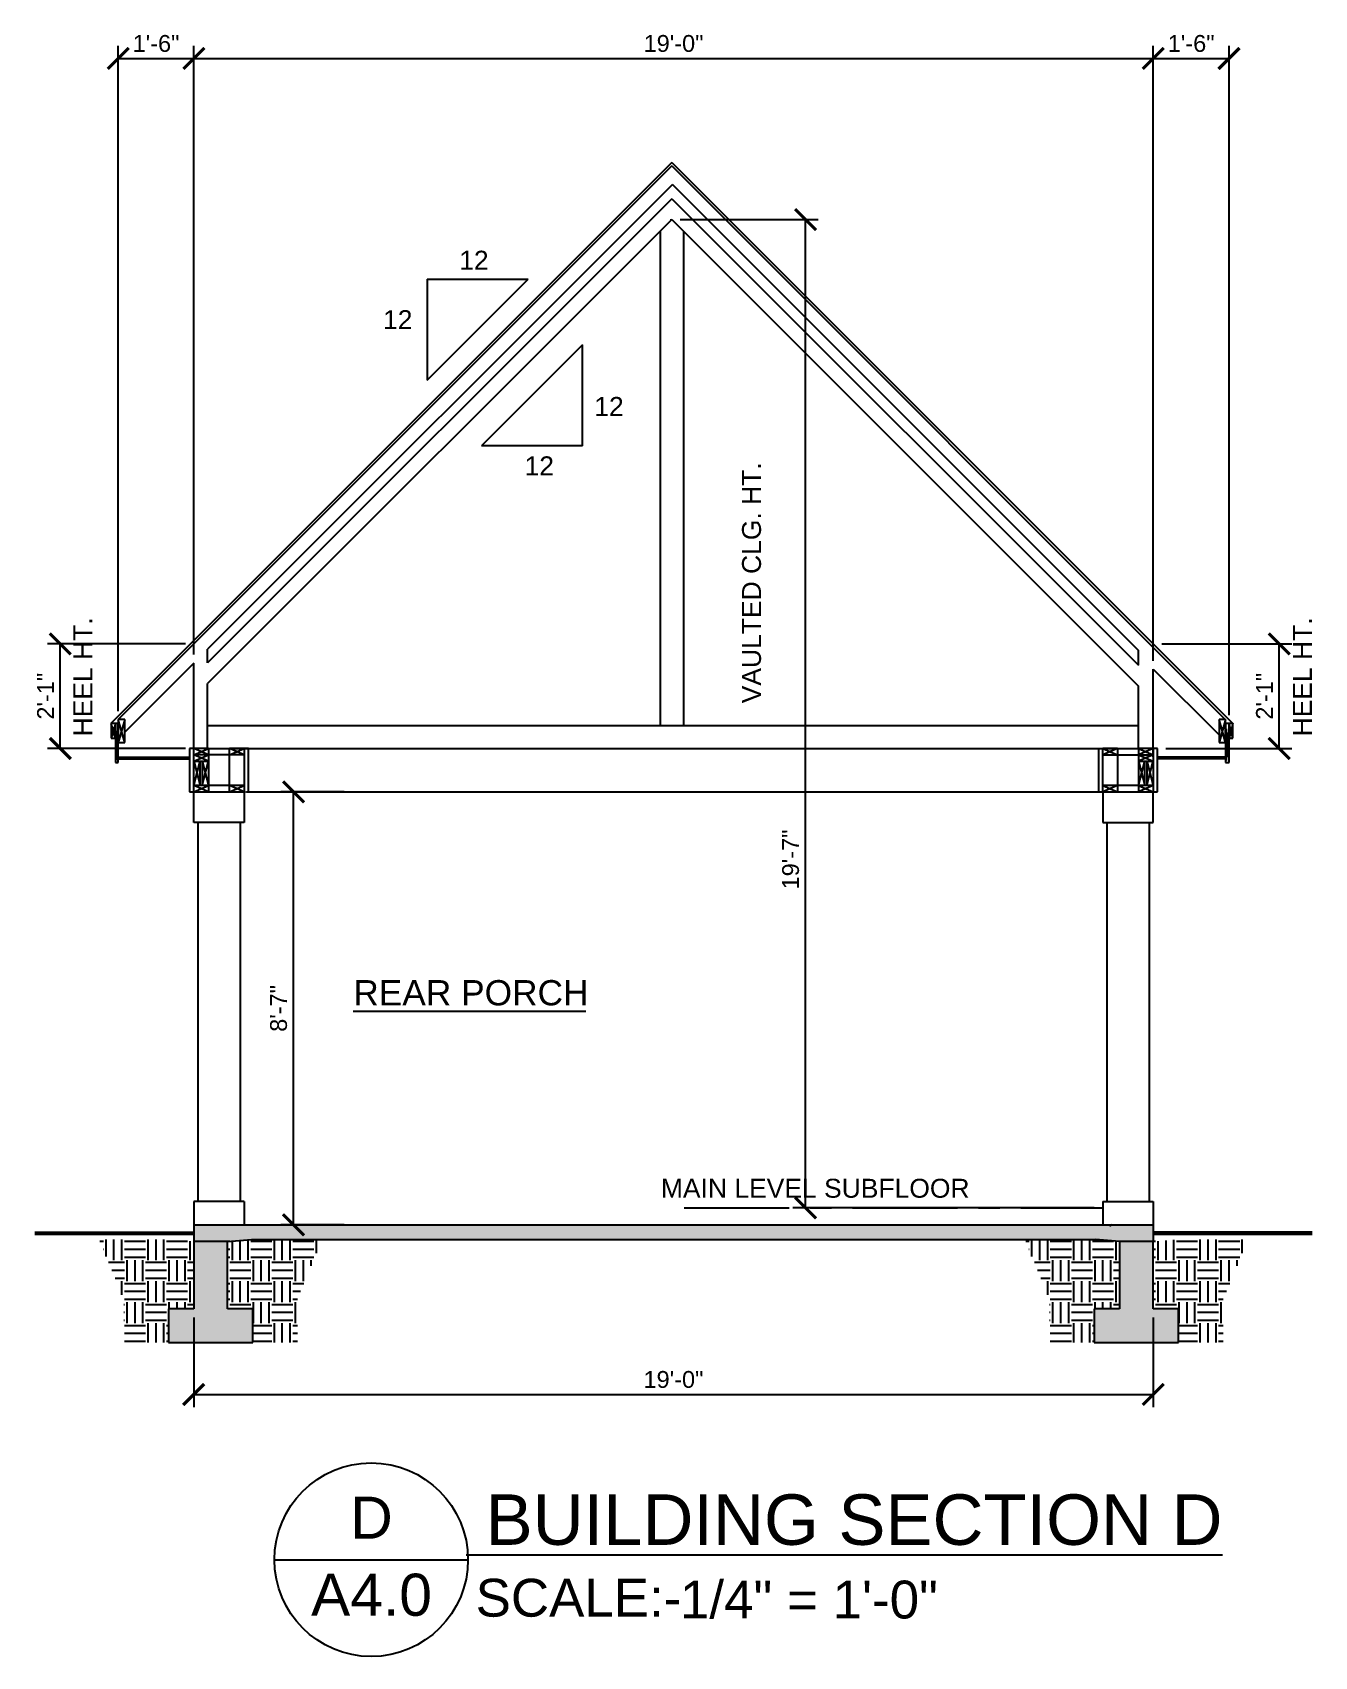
# Model space of a CAD drawing. Header units: inches. Extents: x -28708 to -16583, y 64755 to 66587.
# Drawn here: x -16887.3 to -16582.7, y 64792.2 to 65178.1 of the extents above; entities that cross this region are included whole.
import ezdxf
from ezdxf.enums import TextEntityAlignment as Align

# ---------------------------------------------------------------- set-up
doc = ezdxf.new("R2010")
doc.units = ezdxf.units.IN
doc.header["$LTSCALE"] = 20
doc.header["$MEASUREMENT"] = 0
for name, pattern in [('CENTER', [2, 1.25, -0.25, 0.25, -0.25]), ('HIDDEN', [0.375, 0.25, -0.125]), ('Solid', [0])]:
    doc.linetypes.add(name, pattern=pattern)
for name, color, linetype in [('BEAM', 1, 'HIDDEN'), ('BLOCKING', 2, 'Continuous'), ('CALLOUTS', 4, 'Continuous'), ('CEILING SECTION', 2, 'Continuous'), ('COLUMNS', 4, 'Continuous'), ('DIM', 2, 'Continuous'), ('ELEVATION LINES', 8, 'HIDDEN'), ('FOOTING', 5, 'Continuous'), ('GRADE LEVEL', 7, 'Continuous'), ('HATCH', 9, 'Continuous'), ('ROOF SECTION', 2, 'Continuous'), ('SLAB', 5, 'Continuous'), ('SYMBOLS', 7, 'Continuous'), ('TEXT', 3, 'Continuous')]:
    doc.layers.add(name, color=color, linetype=linetype)
doc.layers.add('SPDIMENSION', color=7, linetype='Continuous', lineweight=0)
doc.layers.add('SPSHAPE_OUTLINE', color=7, linetype='Continuous', lineweight=0)
doc.styles.add('0.25 INCH', font='arial.ttf', dxfattribs={"height": 4})
doc.styles.add('Arial', font='arial.ttf')
doc.dimstyles.new('0.25 INCH', dxfattribs={"dimtxt": 4, "dimasz": 5, "dimexe": 3, "dimexo": 2, "dimgap": 1.5, "dimtad": 1, "dimdec": 3, "dimzin": 3, "dimdsep": 46, "dimlunit": 4, "dimtxsty": '0.25 INCH', "dimblk": 'ARCHTICK', "dimcen": 0.09, "dimclrd": 95, "dimclre": 8, "dimclrt": 30, "dimadec": 0, "dimazin": 0, "dimtfac": 0.65, "dimtdec": 3, "dimtofl": 0, "dimtmove": 2, "dimatfit": 3, "dimfxl": 0.18, "dimfrac": 1, "dimtolj": 1, "dimtzin": 0, "dimlwd": -1, "dimlwe": -1, "dimarcsym": 0})
pattern_1 = [(90, (2793.913, 36.406), (-5, 5), [5, -5]), (90, (2792.038, 36.406), (-5, 5), [5, -5]), (90, (2790.163, 36.406), (-5, 5), [5, -5]), (180, (2789.538, 37.031), (-5, -5), [5, -5]), (180, (2789.538, 38.906), (-5, -5), [5, -5]), (180, (2789.538, 40.781), (-5, -5), [5, -5])]
pattern_2 = [(90, (3013.907, 36.406), (-5, 5), [5, -5]), (90, (3012.032, 36.406), (-5, 5), [5, -5]), (90, (3010.157, 36.406), (-5, 5), [5, -5]), (180, (3009.532, 37.031), (-5, -5), [5, -5]), (180, (3009.532, 38.906), (-5, -5), [5, -5]), (180, (3009.532, 40.781), (-5, -5), [5, -5])]

# ---------------------------------------------------------------- blocks, each defined once
blk = doc.blocks.new('_ArchTick')
at = {"color": 0, "linetype": 'ByBlock', "const_width": 0.15}
blk.add_lwpolyline([(-0.5, -0.5), (0.5, 0.5)], dxfattribs=at)
blk = doc.blocks.new('*D649')
at = {"layer": 'DEFPOINTS', "color": 0, "linetype": 'ByBlock', "lineweight": -2, "transparency": 16777216}
for p in [(-16849.01, 64874.78), (-16621.01, 64874.78), (-16621.01, 64854.46)]:
    blk.add_point(p, dxfattribs=at)
at = {"layer": 'DIM', "color": 8, "transparency": 16777216}
for p, q in [((-16849.01, 64872.78), (-16849.01, 64851.46)), ((-16621.01, 64872.78), (-16621.01, 64851.46))]:
    blk.add_line(p, q, dxfattribs=at)
at = {"layer": 'DIM', "color": 95, "transparency": 16777216}
blk.add_line((-16849.01, 64854.46), (-16621.01, 64854.46), dxfattribs=at)
at = {"layer": 'DIM', "color": 95, "linetype": 'ByBlock', "transparency": 16777216, "xscale": 5, "yscale": 5, "zscale": 5, "rotation": 180}
blk.add_blockref('_ArchTick', (-16849.01, 64854.46), dxfattribs=at)
at = {"layer": 'DIM', "color": 95, "linetype": 'ByBlock', "transparency": 16777216, "xscale": 5, "yscale": 5, "zscale": 5}
blk.add_blockref('_ArchTick', (-16621.01, 64854.46), dxfattribs=at)
at = {"layer": 'DIM', "color": 30, "linetype": 'ByBlock', "lineweight": -2, "transparency": 16777216, "insert": (-16735.01, 64858), "char_height": 4, "attachment_point": 5, "style": '0.25 INCH'}
blk.add_mtext('\\A1;19\'-0"', dxfattribs=at)
blk = doc.blocks.new('*D650')
at = {"layer": 'DEFPOINTS', "color": 0, "linetype": 'ByBlock', "lineweight": -2, "transparency": 16777216}
for p in [(-16735.4, 65133.7), (-16703.62, 65133.7), (-16633.02, 64898.78)]:
    blk.add_point(p, dxfattribs=at)
at = {"layer": 'DIM', "color": 8, "transparency": 16777216}
for p, q in [((-16733.4, 65133.7), (-16700.62, 65133.7)), ((-16635.02, 64898.78), (-16706.62, 64898.78))]:
    blk.add_line(p, q, dxfattribs=at)
at = {"layer": 'DIM', "color": 95, "transparency": 16777216}
blk.add_line((-16703.62, 64898.78), (-16703.62, 65133.7), dxfattribs=at)
at = {"layer": 'DIM', "color": 95, "linetype": 'ByBlock', "transparency": 16777216, "xscale": 5, "yscale": 5, "zscale": 5}
for p, rotation in [((-16703.62, 65133.7), 90), ((-16703.62, 64898.78), 270)]:
    blk.add_blockref('_ArchTick', p, dxfattribs=dict(at, rotation=rotation))
at = {"layer": 'DIM', "color": 30, "linetype": 'ByBlock', "lineweight": -2, "transparency": 16777216, "insert": (-16707.16, 64981.6), "char_height": 4, "attachment_point": 5, "rotation": 90, "style": '0.25 INCH'}
blk.add_mtext('\\A1;19\'-7"', dxfattribs=at)
blk = doc.blocks.new('*D651')
at = {"layer": 'DEFPOINTS', "color": 0, "linetype": 'ByBlock', "lineweight": -2, "transparency": 16777216}
for p in [(-16848.99, 65171.98), (-16848.99, 65028.29), (-16866.94, 65014.88)]:
    blk.add_point(p, dxfattribs=at)
at = {"layer": 'DIM', "color": 8, "transparency": 16777216}
for p, q in [((-16866.94, 65016.88), (-16866.94, 65174.98)), ((-16848.99, 65030.29), (-16848.99, 65174.98))]:
    blk.add_line(p, q, dxfattribs=at)
at = {"layer": 'DIM', "color": 95, "transparency": 16777216}
blk.add_line((-16866.94, 65171.98), (-16848.99, 65171.98), dxfattribs=at)
at = {"layer": 'DIM', "color": 95, "linetype": 'ByBlock', "transparency": 16777216, "xscale": 5, "yscale": 5, "zscale": 5, "rotation": 180}
blk.add_blockref('_ArchTick', (-16866.94, 65171.98), dxfattribs=at)
at = {"layer": 'DIM', "color": 95, "linetype": 'ByBlock', "transparency": 16777216, "xscale": 5, "yscale": 5, "zscale": 5}
blk.add_blockref('_ArchTick', (-16848.99, 65171.98), dxfattribs=at)
at = {"layer": 'DIM', "color": 30, "linetype": 'ByBlock', "lineweight": -2, "transparency": 16777216, "insert": (-16857.97, 65175.52), "char_height": 4, "attachment_point": 5, "style": '0.25 INCH'}
blk.add_mtext('\\A1;1\'-6"', dxfattribs=at)
blk = doc.blocks.new('*D652')
at = {"layer": 'DEFPOINTS', "color": 0, "linetype": 'ByBlock', "lineweight": -2, "transparency": 16777216}
for p in [(-16620.99, 65171.98), (-16848.99, 65028.29), (-16620.99, 65026.82)]:
    blk.add_point(p, dxfattribs=at)
at = {"layer": 'DIM', "color": 8, "transparency": 16777216}
for p, q in [((-16848.99, 65030.29), (-16848.99, 65174.98)), ((-16620.99, 65028.82), (-16620.99, 65174.98))]:
    blk.add_line(p, q, dxfattribs=at)
at = {"layer": 'DIM', "color": 95, "transparency": 16777216}
blk.add_line((-16848.99, 65171.98), (-16620.99, 65171.98), dxfattribs=at)
at = {"layer": 'DIM', "color": 95, "linetype": 'ByBlock', "transparency": 16777216, "xscale": 5, "yscale": 5, "zscale": 5, "rotation": 180}
blk.add_blockref('_ArchTick', (-16848.99, 65171.98), dxfattribs=at)
at = {"layer": 'DIM', "color": 95, "linetype": 'ByBlock', "transparency": 16777216, "xscale": 5, "yscale": 5, "zscale": 5}
blk.add_blockref('_ArchTick', (-16620.99, 65171.98), dxfattribs=at)
at = {"layer": 'DIM', "color": 30, "linetype": 'ByBlock', "lineweight": -2, "transparency": 16777216, "insert": (-16734.99, 65175.52), "char_height": 4, "attachment_point": 5, "style": '0.25 INCH'}
blk.add_mtext('\\A1;19\'-0"', dxfattribs=at)
blk = doc.blocks.new('*D653')
at = {"layer": 'DEFPOINTS', "color": 0, "linetype": 'ByBlock', "lineweight": -2, "transparency": 16777216}
for p in [(-16602.99, 65171.98), (-16620.99, 65026.82), (-16602.99, 65013.9)]:
    blk.add_point(p, dxfattribs=at)
at = {"layer": 'DIM', "color": 8, "transparency": 16777216}
for p, q in [((-16620.99, 65028.82), (-16620.99, 65174.98)), ((-16602.99, 65015.9), (-16602.99, 65174.98))]:
    blk.add_line(p, q, dxfattribs=at)
at = {"layer": 'DIM', "color": 95, "transparency": 16777216}
blk.add_line((-16620.99, 65171.98), (-16602.99, 65171.98), dxfattribs=at)
at = {"layer": 'DIM', "color": 95, "linetype": 'ByBlock', "transparency": 16777216, "xscale": 5, "yscale": 5, "zscale": 5, "rotation": 180}
blk.add_blockref('_ArchTick', (-16620.99, 65171.98), dxfattribs=at)
at = {"layer": 'DIM', "color": 95, "linetype": 'ByBlock', "transparency": 16777216, "xscale": 5, "yscale": 5, "zscale": 5}
blk.add_blockref('_ArchTick', (-16602.99, 65171.98), dxfattribs=at)
at = {"layer": 'DIM', "color": 30, "linetype": 'ByBlock', "lineweight": -2, "transparency": 16777216, "insert": (-16611.99, 65175.52), "char_height": 4, "attachment_point": 5, "style": '0.25 INCH'}
blk.add_mtext('\\A1;1\'-6"', dxfattribs=at)
blk = doc.blocks.new('*D654')
at = {"layer": 'DEFPOINTS', "color": 0, "linetype": 'ByBlock', "lineweight": -2, "transparency": 16777216}
for p in [(-16825.29, 64997.65), (-16811.25, 64997.65), (-16811.25, 64894.78)]:
    blk.add_point(p, dxfattribs=at)
at = {"layer": 'DIM', "color": 8, "transparency": 16777216}
for p, q in [((-16813.25, 64997.65), (-16828.29, 64997.65)), ((-16813.25, 64894.78), (-16828.29, 64894.78))]:
    blk.add_line(p, q, dxfattribs=at)
at = {"layer": 'DIM', "color": 95, "transparency": 16777216}
blk.add_line((-16825.29, 64894.78), (-16825.29, 64997.65), dxfattribs=at)
at = {"layer": 'DIM', "color": 95, "linetype": 'ByBlock', "transparency": 16777216, "xscale": 5, "yscale": 5, "zscale": 5}
for p, rotation in [((-16825.29, 64997.65), 90), ((-16825.29, 64894.78), 270)]:
    blk.add_blockref('_ArchTick', p, dxfattribs=dict(at, rotation=rotation))
at = {"layer": 'DIM', "color": 30, "linetype": 'ByBlock', "lineweight": -2, "transparency": 16777216, "insert": (-16828.83, 64946.21), "char_height": 4, "attachment_point": 5, "rotation": 90, "style": '0.25 INCH'}
blk.add_mtext('\\A1;8\'-7"', dxfattribs=at)
blk = doc.blocks.new('*D655')
at = {"layer": 'DEFPOINTS', "color": 0, "linetype": 'Solid', "lineweight": -2, "transparency": 16777216}
for p in [(-16620.99, 65032.82), (-16591.07, 65032.82), (-16620.02, 65007.98)]:
    blk.add_point(p, dxfattribs=at)
at = {"layer": 'DIM', "color": 8, "transparency": 16777216}
for p, q in [((-16618.99, 65032.82), (-16588.07, 65032.82)), ((-16618.02, 65007.98), (-16588.07, 65007.98))]:
    blk.add_line(p, q, dxfattribs=at)
at = {"layer": 'DIM', "color": 95, "transparency": 16777216}
blk.add_line((-16591.07, 65007.98), (-16591.07, 65032.82), dxfattribs=at)
at = {"layer": 'DIM', "color": 95, "linetype": 'Solid', "transparency": 16777216, "xscale": 5, "yscale": 5, "zscale": 5}
for p, rotation in [((-16591.07, 65032.82), 90), ((-16591.07, 65007.98), 270)]:
    blk.add_blockref('_ArchTick', p, dxfattribs=dict(at, rotation=rotation))
at = {"layer": 'DIM', "color": 30, "linetype": 'Solid', "transparency": 16777216, "insert": (-16594.58, 65020.4), "char_height": 4, "attachment_point": 5, "rotation": 90, "style": '0.25 INCH'}
blk.add_mtext('\\A1;2\'-1"', dxfattribs=at)
blk = doc.blocks.new('*D656')
at = {"layer": 'DEFPOINTS', "color": 0, "linetype": 'ByBlock', "lineweight": -2, "transparency": 16777216}
for p in [(-16880.72, 65032.84), (-16848.99, 65032.84), (-16848.99, 65007.98)]:
    blk.add_point(p, dxfattribs=at)
at = {"layer": 'DIM', "color": 8, "transparency": 16777216}
for p, q in [((-16850.99, 65032.84), (-16883.72, 65032.84)), ((-16850.99, 65007.98), (-16883.72, 65007.98))]:
    blk.add_line(p, q, dxfattribs=at)
at = {"layer": 'DIM', "color": 95, "transparency": 16777216}
blk.add_line((-16880.72, 65007.98), (-16880.72, 65032.84), dxfattribs=at)
at = {"layer": 'DIM', "color": 95, "linetype": 'ByBlock', "transparency": 16777216, "xscale": 5, "yscale": 5, "zscale": 5}
for p, rotation in [((-16880.72, 65032.84), 90), ((-16880.72, 65007.98), 270)]:
    blk.add_blockref('_ArchTick', p, dxfattribs=dict(at, rotation=rotation))
at = {"layer": 'DIM', "color": 30, "linetype": 'ByBlock', "lineweight": -2, "transparency": 16777216, "insert": (-16884.22, 65020.41), "char_height": 4, "attachment_point": 5, "rotation": 90, "style": '0.25 INCH'}
blk.add_mtext('\\A1;2\'-1"', dxfattribs=at)
blk = doc.blocks.new('0.25 CALLOUT')
blk.add_line((-20.69, -1.02), (25.31, -1.02))
blk.add_circle((2.31, -1.02), 23)
at = {"ltscale": 24, "insert": (27.12, -5.55), "char_height": 9, "attachment_point": 1, "line_spacing_factor": 0.85, "style": '0.25 INCH'}
blk.add_mtext('SCALE:-', dxfattribs=at)
at = {"style": '0.25 INCH'}
for tag, p, height in [('SEC.NO', (-9.66, 2.73), 9), ('DWG.TITLE', (20.15, 1.93), 7.5), ('SCALE', (93.69, -12.79), 9), ('SH.NO', (-10.52, -14.66), 9)]:
    blk.add_attdef(tag, p, '', height=height, dxfattribs=at)

msp = doc.modelspace()

# ---------------------------------------------------------------- hatches: boundary and pattern name
at = {"layer": 'HATCH', "linetype": 'ByBlock', "lineweight": -2}
h = msp.add_hatch(dxfattribs=at)
h.set_pattern_fill('AR-CONC', color=256, angle=315)
h.set_pattern_definition([(5, (-1.2434, 0), (4.6280708, -5.51552), [0.75, -8.25]), (310, (-1.243, 0), (4.3376815, 6.2999217), [0.6, -6.6]), (55.451445, (-0.858, -0.4596), (8.9657522, 0.7844017), [0.6374019, -7.0114211]), (1.1842, (0.171, 1.414), (6.3761377, -8.71693), [1.125, -12.375]), (51.635645, (0.702, 0.688), (13.4971167, 0.2790008), [0.9561029, -10.51713]), (306.1842, (0.171, 1.414), (13.4971167, 0.2790007), [0.9, -9.9]), (336, (0.5244, 0.3536), (1.37382476, -7.0677157), [0.75, -8.25]), (281, (0.5244, 0.3536), (6.84808435, 3.4070859), [0.6, -6.6]), (26.451445, (0.639, -0.2354), (8.2219091, -3.6606297), [0.6374019, -7.0114211]), (352.5, (-1.2434, 0), (2.43989818, 2.26793185), [0, -6.52, 0, -6.7, 0, -6.625]), (322.5, (-1.2434, 0), (4.6490945, 0.92872942), [0, -3.82, 0, -6.37, 0, -2.525]), (282.5, (-2.8202, 1.5768), (3.61520762, -3.93418167), [0, -2.5, 0, -7.8, 0, -10.35]), (272.5, (-3.5273, 2.284), (4.83159807, -3.41589983), [0, -3.25, 0, -5.18, 0, -7.35])])
h.paths.add_polyline_path([(-16835.0005, 64874.7761), (-16841.0005, 64874.7761), (-16841.0005, 64890.7761), (-16849.0005, 64890.7761), (-16849.0005, 64874.7761), (-16855.0005, 64874.7761), (-16855.0005, 64866.7761), (-16835.0005, 64866.7761)])
h.paths.add_polyline_path([(-16621.0178, 64894.7761), (-16630.8248, 64894.7761), (-16631.1484, 64894.6009), (-16631.3787, 64894.4763), (-16631.3438, 64894.5977), (-16631.2926, 64894.7761), (-16848.9897, 64894.7761), (-16849.0005, 64890.7761), (-16841.0005, 64890.7761), (-16835.3066, 64891.2761), (-16634.7008, 64891.2761), (-16629.0069, 64890.7761), (-16621.0069, 64890.7761)])
h.paths.add_polyline_path([(-16621.0069, 64890.7761), (-16629.0069, 64890.7761), (-16629.0069, 64874.7761), (-16635.0069, 64874.7761), (-16635.0069, 64866.7761), (-16615.0069, 64866.7761), (-16615.0069, 64874.7761), (-16621.0069, 64874.7761)])
h = msp.add_hatch(dxfattribs=at)
h.set_pattern_fill('EARTH', color=256, scale=20, angle=90)
h.set_pattern_definition(pattern_1)
h.paths.add_polyline_path([(-16854.5762, 64891.2657), (-16849.0005, 64890.7761), (-16849.0004, 64874.7764), (-16855.0005, 64874.7764), (-16855.0005, 64866.7764), (-16865.6269, 64866.7764), (-16865.6269, 64877.0426), (-16871.5068, 64891.2761)])
h = msp.add_hatch(dxfattribs=at)
h.set_pattern_fill('EARTH', color=256, scale=20, angle=90)
h.set_pattern_definition(pattern_1)
h.paths.add_polyline_path([(-16835.4249, 64891.2657), (-16841.0005, 64890.7761), (-16841.0006, 64874.7764), (-16835.0005, 64874.7764), (-16835.0005, 64866.7764), (-16824.3741, 64866.7764), (-16824.3741, 64877.0426), (-16818.4943, 64891.2761)])
h = msp.add_hatch(dxfattribs=at)
h.set_pattern_fill('EARTH', color=256, scale=20, angle=90)
h.set_pattern_definition(pattern_2)
h.paths.add_polyline_path([(-16634.5826, 64891.2657), (-16629.0069, 64890.7761), (-16629.0068, 64874.7764), (-16635.0069, 64874.7764), (-16635.0069, 64866.7764), (-16645.6333, 64866.7764), (-16645.6333, 64877.0426), (-16651.5132, 64891.2761)])
h = msp.add_hatch(dxfattribs=at)
h.set_pattern_fill('EARTH', color=256, scale=20, angle=90)
h.set_pattern_definition(pattern_2)
h.paths.add_polyline_path([(-16615.4313, 64891.2657), (-16621.0069, 64890.7761), (-16621.007, 64874.7764), (-16615.0069, 64874.7764), (-16615.0069, 64866.7764), (-16604.3805, 64866.7764), (-16604.3805, 64877.0426), (-16598.5007, 64891.2761)])

# ---------------------------------------------------------------- linework, layer by layer
at = {"layer": 'BEAM', "color": 4, "linetype": 'Solid'}
msp.add_line((-16836.4897, 64997.6511), (-16621.0178, 64997.6511), dxfattribs=at)
at = {"layer": 'BLOCKING', "linetype": 'Solid'}
for p, q in [((-16867.6366, 65013.9014), (-16868.6361, 65013.9009)), ((-16868.6361, 65013.9009), (-16868.6332, 65010.4009)), ((-16867.6336, 65010.4014), (-16868.6361, 65013.9009)), ((-16867.6366, 65013.9014), (-16868.6332, 65010.4009)), ((-16866.9398, 65013.905), (-16867.6366, 65013.9014)), ((-16867.6366, 65013.9014), (-16867.6287, 65004.6514)), ((-16866.9319, 65004.655), (-16867.6366, 65013.9014)), ((-16867.6336, 65010.4014), (-16867.6366, 65013.9014)), ((-16866.9398, 65013.905), (-16867.6287, 65004.6514)), ((-16865.3886, 65014.8819), (-16866.9408, 65014.8836)), ((-16866.9408, 65014.8836), (-16866.9351, 65009.3834)), ((-16865.3829, 65009.3817), (-16866.9408, 65014.8836)), ((-16866.9319, 65004.655), (-16866.9398, 65013.905)), ((-16865.3886, 65014.8819), (-16866.9351, 65009.3834)), ((-16865.3829, 65009.3817), (-16865.3886, 65014.8819)), ((-16605.314, 65014.8822), (-16605.3197, 65009.3819)), ((-16603.8145, 65014.8807), (-16605.3197, 65009.3819)), ((-16603.8145, 65014.8807), (-16605.314, 65014.8822)), ((-16603.8202, 65009.3805), (-16605.314, 65014.8822)), ((-16603.816, 65013.9021), (-16603.8239, 65004.6521)), ((-16602.9903, 65013.9016), (-16603.8239, 65004.6521)), ((-16603.8202, 65009.3805), (-16603.8145, 65014.8807)), ((-16602.9903, 65013.9016), (-16603.816, 65013.9021)), ((-16602.9982, 65004.6516), (-16603.816, 65013.9021)), ((-16602.9982, 65004.6516), (-16602.9903, 65013.9016)), ((-16602.9903, 65013.9014), (-16602.9933, 65010.4014)), ((-16602.067, 65013.9009), (-16602.9933, 65010.4014)), ((-16602.067, 65013.9009), (-16602.9903, 65013.9014)), ((-16602.0699, 65010.4009), (-16602.9903, 65013.9014)), ((-16602.0699, 65010.4009), (-16602.067, 65013.9009)), ((-16868.6332, 65010.4009), (-16867.6336, 65010.4014)), ((-16602.9933, 65010.4014), (-16602.0699, 65010.4009)), ((-16866.9351, 65009.3834), (-16865.3829, 65009.3817)), ((-16845.4897, 65007.9779), (-16849.9897, 65007.9779)), ((-16849.9897, 65007.9779), (-16849.9897, 64997.6511)), ((-16848.9897, 64997.6511), (-16848.9897, 65007.9779)), ((-16848.9897, 65006.4779), (-16845.4897, 65007.9779)), ((-16845.4897, 65006.4779), (-16848.9897, 65007.9779)), ((-16836.9897, 65006.4779), (-16848.9897, 65006.4779)), ((-16848.9897, 65004.9779), (-16845.4897, 65006.4779)), ((-16845.4897, 65004.9779), (-16848.9897, 65006.4779)), ((-16845.4897, 65007.9779), (-16845.4897, 64997.6511)), ((-16840.4897, 64997.6511), (-16840.4897, 65007.9779)), ((-16835.9897, 65007.9779), (-16840.4897, 65007.9779)), ((-16840.4897, 65006.4779), (-16836.9897, 65007.9779)), ((-16836.9897, 65006.4779), (-16840.4897, 65007.9779)), ((-16836.9897, 65007.9779), (-16836.9897, 64997.6511)), ((-16835.9897, 64997.6511), (-16835.9897, 65007.9779)), ((-16633.0178, 64997.6511), (-16633.0178, 65007.9779)), ((-16629.5178, 65007.9779), (-16633.0178, 65007.9779)), ((-16629.5178, 65007.9779), (-16633.0178, 65006.4779)), ((-16633.0178, 65007.9779), (-16629.5178, 65006.4779)), ((-16633.0178, 65006.4779), (-16621.0178, 65006.4779)), ((-16629.5178, 65007.9779), (-16629.5178, 64997.6511)), ((-16624.5178, 65007.9779), (-16624.5178, 64997.6511)), ((-16621.0178, 65007.9779), (-16624.5178, 65007.9779)), ((-16621.0178, 65007.9779), (-16624.5178, 65006.4779)), ((-16624.5178, 65007.9779), (-16621.0178, 65006.4779)), ((-16621.0178, 65006.4779), (-16624.5178, 65004.9779)), ((-16624.5178, 65006.4779), (-16621.0178, 65004.9779)), ((-16621.0178, 65007.9779), (-16621.0178, 64997.6511)), ((-16605.3197, 65009.3819), (-16603.8202, 65009.3805)), ((-16867.6287, 65004.6514), (-16866.9319, 65004.655)), ((-16866.8802, 65005.8918), (-16849.9897, 65005.8918)), ((-16866.88, 65005.5168), (-16849.9897, 65005.5168)), ((-16848.9897, 65004.9779), (-16847.4897, 64999.1511)), ((-16848.9897, 64999.1511), (-16847.4897, 65004.9779)), ((-16848.9897, 65004.9779), (-16845.4897, 65004.9779)), ((-16847.4897, 64999.1511), (-16847.4897, 65004.9779)), ((-16846.9897, 65004.9779), (-16846.9897, 64999.1511)), ((-16846.9897, 65004.9779), (-16845.4897, 64999.1511)), ((-16846.9897, 64999.1511), (-16845.4897, 65004.9779)), ((-16624.5178, 65004.9779), (-16623.0178, 64999.1511)), ((-16624.5178, 64999.1511), (-16623.0178, 65004.9779)), ((-16624.5178, 65004.9779), (-16621.0178, 65004.9779)), ((-16623.0178, 64999.1511), (-16623.0178, 65004.9779)), ((-16622.5178, 65004.9779), (-16622.5178, 64999.1511)), ((-16622.5178, 65004.9779), (-16621.0178, 64999.1511)), ((-16622.5178, 64999.1511), (-16621.0178, 65004.9779)), ((-16603.8239, 65004.6521), (-16602.9982, 65004.6516)), ((-16836.9897, 64999.1511), (-16848.9897, 64999.1511)), ((-16848.9897, 64997.6511), (-16845.4897, 64999.1511)), ((-16845.4897, 64997.6511), (-16848.9897, 64999.1511)), ((-16840.4897, 64997.6511), (-16836.9897, 64999.1511)), ((-16836.9897, 64997.6511), (-16840.4897, 64999.1511)), ((-16621.0178, 64999.1511), (-16633.0178, 64999.1511)), ((-16629.5178, 64999.1511), (-16633.0178, 64997.6511)), ((-16633.0178, 64999.1511), (-16629.5178, 64997.6511)), ((-16621.0178, 64999.1511), (-16624.5178, 64997.6511)), ((-16849.9897, 64997.6511), (-16836.9897, 64997.6511)), ((-16633.0178, 64997.6511), (-16629.5178, 64997.6511)), ((-16624.5178, 64997.6511), (-16621.0178, 64997.6511))]:
    msp.add_line(p, q, dxfattribs=at)
at = {"layer": 'CEILING SECTION', "linetype": 'Solid'}
for p, q in [((-16845.4897, 65013.4779), (-16624.5178, 65013.4779)), ((-16845.4897, 65007.9779), (-16624.5178, 65007.9779)), ((-16634.0178, 65007.9779), (-16634.0178, 64997.6511)), ((-16620.0178, 65007.9779), (-16621.0178, 65007.9779)), ((-16620.0178, 64997.6511), (-16620.0178, 65007.9779)), ((-16624.5178, 64999.1511), (-16621.0178, 64997.6511)), ((-16621.0178, 64997.6511), (-16620.0178, 64997.6511))]:
    msp.add_line(p, q, dxfattribs=at)
at = {"layer": 'COLUMNS', "linetype": 'Solid', "ltscale": 48}
for p, q in [((-16848.9897, 64990.4014), (-16848.9897, 64997.6511)), ((-16836.9897, 64997.6511), (-16836.9897, 64990.4014)), ((-16633.0178, 64997.6511), (-16633.0178, 64990.4014)), ((-16621.0178, 64990.4014), (-16621.0178, 64997.6511)), ((-16836.9897, 64990.4014), (-16848.9897, 64990.4014)), ((-16848.0003, 64990.4014), (-16848.0003, 64900.2761)), ((-16838.0003, 64990.4014), (-16838.0003, 64900.2761)), ((-16633.0178, 64990.4014), (-16621.0178, 64990.4014)), ((-16632.0072, 64990.4014), (-16632.0072, 64900.2761)), ((-16622.0072, 64990.4014), (-16622.0072, 64900.2761)), ((-16836.9897, 64900.2761), (-16848.9897, 64900.2761)), ((-16848.9897, 64900.2761), (-16848.9897, 64894.7761)), ((-16836.9897, 64900.2761), (-16836.9897, 64894.7761)), ((-16633.0178, 64900.2761), (-16621.0178, 64900.2761)), ((-16633.0178, 64900.2761), (-16633.0178, 64894.7761)), ((-16621.0178, 64900.2761), (-16621.0178, 64894.7761))]:
    msp.add_line(p, q, dxfattribs=at)
at = {"layer": 'ELEVATION LINES', "linetype": 'CENTER'}
msp.add_line((-16732.4976, 64898.7761), (-16633.0178, 64898.7761), dxfattribs=at)
at = {"layer": 'FOOTING'}
for p, q in [((-16849.0005, 64890.7761), (-16849.0005, 64874.7761)), ((-16841.0005, 64874.7761), (-16841.0005, 64890.7761)), ((-16629.0069, 64890.7761), (-16629.0069, 64874.7761)), ((-16621.0069, 64874.7761), (-16621.0069, 64890.7761)), ((-16849.0005, 64874.7761), (-16855.0005, 64874.7761)), ((-16855.0005, 64874.7761), (-16855.0005, 64866.7761)), ((-16835.0005, 64874.7761), (-16841.0005, 64874.7761)), ((-16835.0005, 64866.7761), (-16835.0005, 64874.7761)), ((-16629.0069, 64874.7761), (-16635.0069, 64874.7761)), ((-16635.0069, 64874.7761), (-16635.0069, 64866.7761)), ((-16615.0069, 64874.7761), (-16621.0069, 64874.7761)), ((-16615.0069, 64866.7761), (-16615.0069, 64874.7761)), ((-16855.0005, 64866.7761), (-16835.0005, 64866.7761)), ((-16635.0069, 64866.7761), (-16615.0069, 64866.7761))]:
    msp.add_line(p, q, dxfattribs=at)
at = {"layer": 'GRADE LEVEL', "linetype": 'ByBlock', "lineweight": -2, "const_width": 1}
for points in [[(-16848.9952, 64892.7458), (-16886.8263, 64892.7458)], [(-16583.1812, 64892.7761), (-16621.0123, 64892.7761)]]:
    msp.add_lwpolyline(points, dxfattribs=at)
at = {"layer": 'ROOF SECTION', "linetype": 'Solid'}
for p, q in [((-16735.3891, 65147.223), (-16868.7119, 65013.9011)), ((-16735.3896, 65146.454), (-16866.9439, 65014.8805)), ((-16735.3896, 65146.454), (-16603.8809, 65014.8805)), ((-16735.3891, 65147.223), (-16602.067, 65013.9009)), ((-16735.2771, 65142.0042), (-16845.7092, 65031.5721)), ((-16735.2771, 65142.0042), (-16624.5178, 65031.2449)), ((-16735.4021, 65138.6501), (-16845.7092, 65028.3431)), ((-16735.4021, 65138.6501), (-16624.5178, 65027.7655)), ((-16735.4021, 65133.7003), (-16845.7092, 65023.3933)), ((-16735.4021, 65133.7003), (-16624.5178, 65022.8155)), ((-16738.1521, 65130.9503), (-16738.1521, 65013.4779)), ((-16732.6521, 65130.9503), (-16732.6521, 65013.4779)), ((-16845.7092, 65028.3431), (-16845.7092, 65031.5721)), ((-16624.5178, 65027.7655), (-16624.5178, 65031.2449)), ((-16848.9897, 65028.2916), (-16865.3856, 65011.8957)), ((-16848.9897, 65007.9779), (-16848.9897, 65028.2916)), ((-16620.9897, 65005.9781), (-16620.9897, 65026.8189)), ((-16620.9897, 65026.8189), (-16605.3625, 65011.1917)), ((-16845.7092, 65007.9779), (-16845.7092, 65023.3933)), ((-16624.5178, 65007.9779), (-16624.5178, 65022.8155)), ((-16603.8228, 65005.8918), (-16620.0178, 65005.8918)), ((-16603.8231, 65005.5168), (-16620.0178, 65005.5168))]:
    msp.add_line(p, q, dxfattribs=at)
at = {"layer": 'SLAB', "linetype": 'Solid'}
for p, q in [((-16849.0005, 64894.7761), (-16621.0178, 64894.7761)), ((-16848.9897, 64894.7761), (-16849.0005, 64890.7761)), ((-16631.1484, 64894.6009), (-16631.379, 64894.4762)), ((-16631.3787, 64894.4762), (-16631.3438, 64894.5977)), ((-16631.2926, 64894.7761), (-16631.3438, 64894.5977)), ((-16630.8248, 64894.7761), (-16631.1484, 64894.6009)), ((-16622.7451, 64894.7761), (-16622.723, 64894.7466)), ((-16622.2272, 64894.7761), (-16622.2338, 64894.7552)), ((-16621.0178, 64894.7761), (-16621.0069, 64890.7761)), ((-16841.0005, 64890.7761), (-16849.0005, 64890.7761)), ((-16841.0005, 64890.7761), (-16835.3066, 64891.2761)), ((-16835.3066, 64891.2761), (-16634.7008, 64891.2761)), ((-16629.0069, 64890.7761), (-16634.7008, 64891.2761)), ((-16621.0069, 64890.7761), (-16629.0069, 64890.7761))]:
    msp.add_line(p, q, dxfattribs=at)
at = {"layer": 'SPDIMENSION', "color": 3, "linetype": 'Solid', "true_color": 0x00ff00}
for p, q in [((-16848.9897, 65034.553), (-16848.9897, 65162.4011)), ((-16620.9897, 65033.3655), (-16620.9897, 65162.4011))]:
    msp.add_line(p, q, dxfattribs=at)
at = {"layer": 'SPSHAPE_OUTLINE', "color": 176, "linetype": 'Solid', "true_color": 0x000080}
for p, q in [((-16735.7771, 65133.7003), (-16735.4021, 65133.7003)), ((-16848.9897, 65032.8374), (-16849.156, 65032.8374)), ((-16620.921, 65032.8236), (-16620.9897, 65032.8236))]:
    msp.add_line(p, q, dxfattribs=at)
at = {"layer": 'SPSHAPE_OUTLINE', "color": 136, "linetype": 'Solid', "true_color": 0x008080}
for p, q in [((-16840.4897, 65007.9779), (-16845.4897, 65007.9779)), ((-16624.5178, 65007.9779), (-16629.5178, 65007.9779)), ((-16629.5178, 64997.6511), (-16624.5178, 64997.6511))]:
    msp.add_line(p, q, dxfattribs=at)
at = {"layer": 'SPSHAPE_OUTLINE', "color": 1, "linetype": 'Solid', "true_color": 0xff0000}
for p, q in [((-16633.0178, 65007.9779), (-16634.0178, 65007.9779)), ((-16836.9897, 64997.6511), (-16835.9897, 64997.6511)), ((-16634.0178, 64997.6511), (-16633.0178, 64997.6511))]:
    msp.add_line(p, q, dxfattribs=at)
at = {"layer": 'SYMBOLS', "color": 3, "linetype": 'Solid'}
for p, q in [((-16793.5259, 65119.5261), (-16769.5259, 65119.5261)), ((-16793.5259, 65119.5261), (-16793.5259, 65095.5261)), ((-16793.5259, 65095.5261), (-16769.5259, 65119.5261)), ((-16756.5972, 65103.9142), (-16780.5972, 65079.9142)), ((-16756.5972, 65079.9142), (-16756.5972, 65103.9142)), ((-16756.5972, 65079.9142), (-16780.5972, 65079.9142))]:
    msp.add_line(p, q, dxfattribs=at)
at = {"layer": 'TEXT', "linetype": 'Solid'}
msp.add_line((-16811.0874, 64945.5227), (-16755.8197, 64945.5227), dxfattribs=at)

# ---------------------------------------------------------------- block references
at = {"layer": 'CALLOUTS'}
ref = msp.add_blockref('0.25 CALLOUT', (-16809.1478, 64816.1966), dxfattribs=at)
ref.add_attrib('SEC.NO', 'D', dxfattribs={"layer": '0', "height": 10, "style": '0.25 INCH'}).set_placement((-16806.766, 64825.1729), align=Align.MIDDLE_CENTER)
ref.add_attrib('SH.NO', 'A4.0', dxfattribs={"layer": '0', "height": 10, "style": '0.25 INCH'}).set_placement((-16806.766, 64806.8553), align=Align.MIDDLE_CENTER)
ref.add_attrib('DWG.TITLE', '%%U BUILDING SECTION D', (-16784.2985, 64818.711), dxfattribs={"layer": '0', "height": 12, "style": '0.25 INCH'})
ref.add_attrib('SCALE', '1/4" = 1\'-0"', (-16733.4747, 64801.21), dxfattribs={"layer": '0', "height": 9, "style": '0.25 INCH'})

# ---------------------------------------------------------------- texts
at = {"layer": 'TEXT', "linetype": 'Solid', "style": 'Arial'}
for s, rotation, p in [('12', 360, (-16785.9311, 65121.7761)), ('12', 360, (-16804.0263, 65107.6511)), ('12', 360, (-16753.8283, 65087.0264)), ('12', 360, (-16770.3996, 65072.9014)), ('VAULTED CLG. HT.', 90, (-16714.2198, 65018.7203)), ('HEEL HT.', 90, (-16873.1167, 65010.8475)), ('HEEL HT.', 90, (-16583.3156, 65010.8475))]:
    msp.add_text(s, height=4.5, rotation=rotation, dxfattribs=at).set_placement(p)
for s, height, p in [('REAR PORCH', 6, (-16811.0874, 64946.9294)), ('MAIN LEVEL SUBFLOOR', 4.5, (-16738.0055, 64901.2092))]:
    msp.add_text(s, height=height, dxfattribs=at).set_placement(p)

# ---------------------------------------------------------------- dimensions: what is measured, and where the dimension line sits
at = {"layer": 'DIM', "linetype": 'ByBlock', "lineweight": -2}
for base, p1, p2, picture, middle in [((-16848.9897, 65171.9822), (-16866.9439, 65014.8805), (-16848.9897, 65028.2916), '*D651', (-16857.9668, 65175.5245)), ((-16620.9897, 65171.9822), (-16848.9897, 65028.2916), (-16620.9897, 65026.8189), '*D652', (-16734.9897, 65175.5245)), ((-16602.9903, 65171.9822), (-16620.9897, 65026.8189), (-16602.9903, 65013.9014), '*D653', (-16611.99, 65175.5245)), ((-16621.0069, 64854.4601), (-16849.0123, 64874.7761), (-16621.0069, 64874.7761), '*D649', (-16735.0096, 64858.0024))]:
    dim = msp.add_linear_dim(base=base, p1=p1, p2=p2, dimstyle='0.25 INCH', dxfattribs=at)
    dim.commit()
    dim.dimension.update_dxf_attribs({"geometry": picture, "text_midpoint": middle})
dim = msp.add_linear_dim(base=(-16703.6156, 65133.7003), p1=(-16633.0178, 64898.7761), p2=(-16735.4021, 65133.7003), angle=90, dimstyle='0.25 INCH', override={"dimdec": 1}, dxfattribs=at)
dim.commit()
dim.dimension.update_dxf_attribs({"geometry": '*D650', "text_midpoint": (-16707.1579, 64981.5983), "dimtype": 160})
for base, p1, p2, picture, middle in [((-16880.7166, 65032.8374), (-16848.9897, 65007.9779), (-16848.9896, 65032.8374), '*D656', (-16884.2248, 65020.4077)), ((-16825.2912, 64997.6511), (-16811.2527, 64894.7761), (-16811.2527, 64997.6511), '*D654', (-16828.8335, 64946.2136))]:
    dim = msp.add_linear_dim(base=base, p1=p1, p2=p2, angle=90, dimstyle='0.25 INCH', override={"dimdec": 1}, dxfattribs=at)
    dim.commit()
    dim.dimension.update_dxf_attribs({"geometry": picture, "text_midpoint": middle})
at = {"layer": 'DIM', "linetype": 'Solid'}
dim = msp.add_linear_dim(base=(-16591.0735, 65032.8236), p1=(-16620.0178, 65007.9779), p2=(-16620.9897, 65032.8236), angle=90, dimstyle='0.25 INCH', override={"dimdec": 1}, dxfattribs=at)
dim.commit()
dim.dimension.update_dxf_attribs({"geometry": '*D655', "text_midpoint": (-16594.5817, 65020.4008)})

doc.saveas('drawing.dxf')
